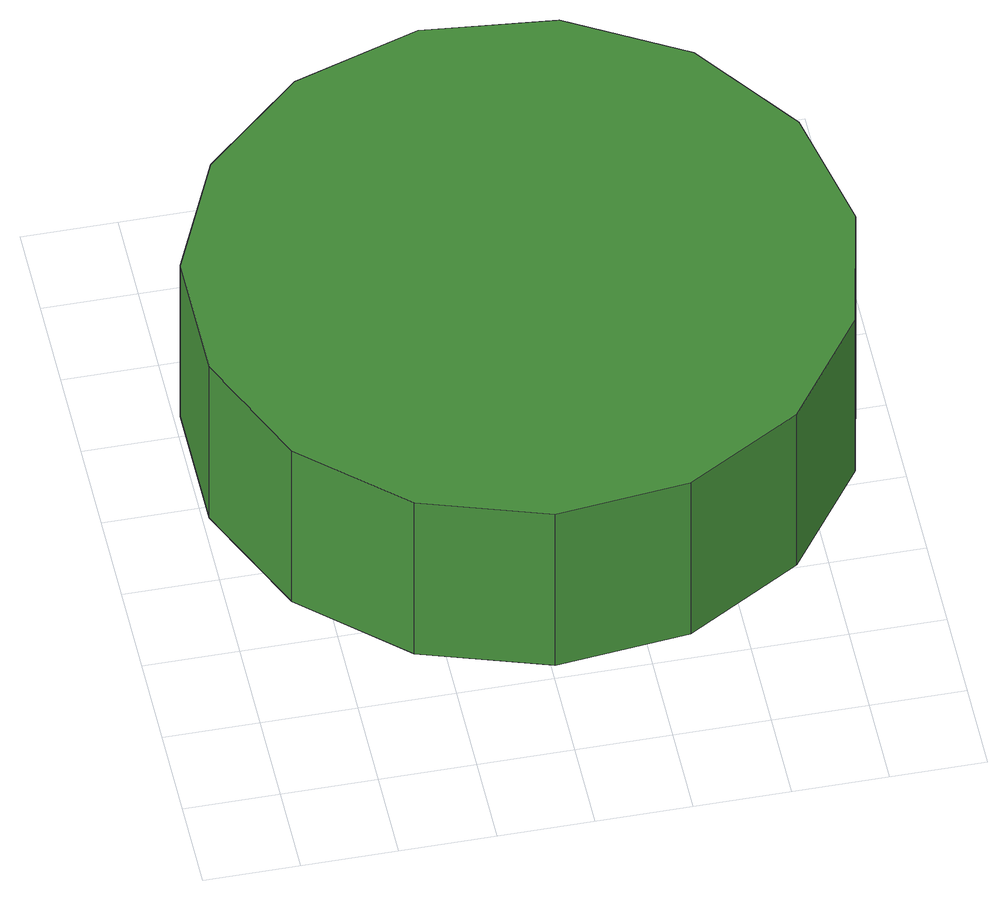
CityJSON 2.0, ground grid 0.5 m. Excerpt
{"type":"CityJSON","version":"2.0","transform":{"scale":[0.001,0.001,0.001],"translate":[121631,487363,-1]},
"CityObjects":{
"tree1":{"type":"SolitaryVegetationObject","attributes":{"function":"something"},"geometry":[{"type":"MultiSurface","lod":"1","boundaries":[[[0,1,2,3,4,5,6,7,8,9,10,11,12,13,14]],[[15,16,17,18,19,20,21,22,23,24,25,26,27,28,29]],[[0,29,28,1]],[[1,28,27,2]],[[2,27,26,3]],[[3,26,25,4]],[[4,25,24,5]],[[5,24,23,6]],[[6,23,22,7]],[[7,22,21,8]],[[8,21,20,9]],[[9,20,19,10]],[[10,19,18,11]],[[11,18,17,12]],[[12,17,16,13]],[[13,16,15,14]],[[14,15,29,0]]]}]}
},
"vertices":[
[3403,2281,1837],[3255,2973,1837],[2839,3546,1837],[2226,3900,1837],[1522,3974,1837],[848,3755,1837],[322,3282,1837],[34,2635,1837],[34,1926,1837],[322,1280,1837],[848,806,1837],[1522,587,1837],[2226,661,1837],[2839,1015,1837],[3255,1588,1837],[3255,1588,739],[2839,1015,739],[2226,661,739],[1522,587,739],[848,806,739],[322,1280,739],[34,1926,739],[34,2635,739],[322,3282,739],[848,3755,739],[1522,3974,739],[2226,3900,739],[2839,3546,739],[3255,2973,739],[3403,2281,739]
]}
